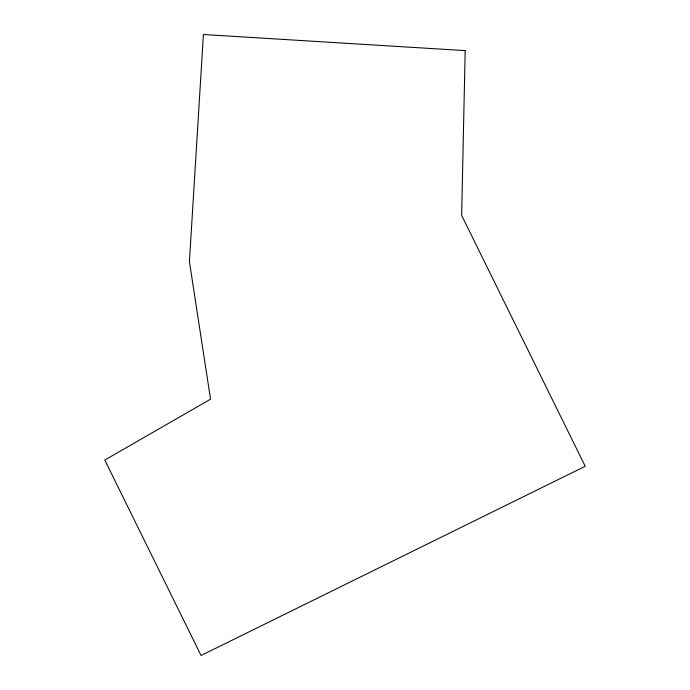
<?xml version="1.0" encoding="UTF-8"?>
<svg xmlns="http://www.w3.org/2000/svg" width="690" height="690" viewBox="0 0 690 690"><rect width="100%" height="100%" fill="white"/><g stroke="black" fill="none" stroke-linecap="round" stroke-linejoin="round"><path stroke-width="1.03" d="M465.181 50.62L461.645 215.409L585.215 466.285L201.049 655.5L104.785 460.049L210.545 399.191L189.422 261.639L203.412 34.5L465.181 50.62"/></g></svg>
